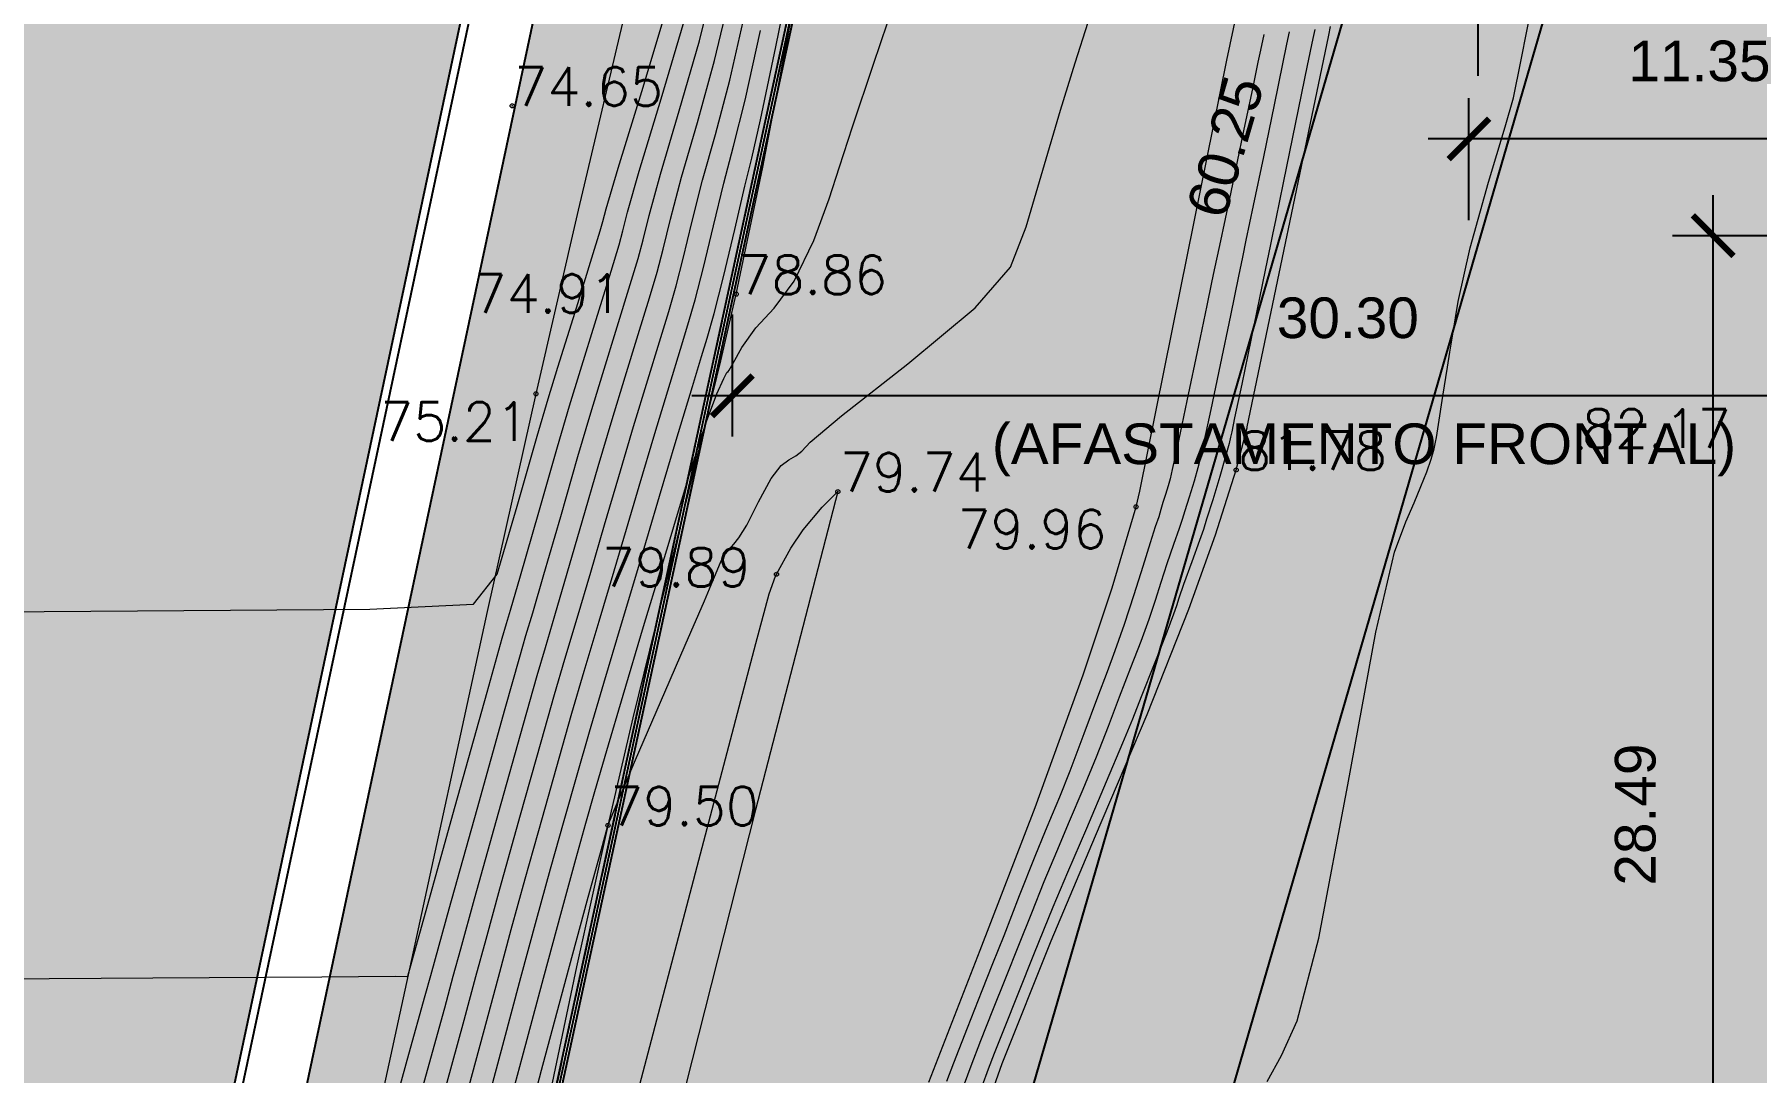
# Model space of a CAD drawing. Header units: inches. Extents: x 1286 to 7442, y -84 to 3420.
# Drawn here: x 1818.59 to 1860.97, y 100.41 to 125.96 of the extents above; entities that cross this region are included whole.
import ezdxf

# ---------------------------------------------------------------- set-up
doc = ezdxf.new("R2010")
doc.units = ezdxf.units.IN
doc.header["$LTSCALE"] = 3
doc.header["$MEASUREMENT"] = 0
doc.linetypes.add('DASHDOT', pattern=[1, 0.5, -0.25, 0, -0.25])
for name, color, linetype in [('ARQ_COTAS', 133, 'Continuous'), ('ARQ_HATCH', 8, 'Continuous'), ('ARQ_LIMITE', 6, 'DASHDOT'), ('ARQ_PONTO', 133, 'Continuous'), ('ARQ_RUA', 250, 'Continuous')]:
    doc.layers.add(name, color=color, linetype=linetype)
doc.layers.add('ARQ_ESQUADRIAS', color=3, linetype='Continuous', lineweight=5)
doc.layers.add('ARQ_TOPOGRAFIA', color=8, linetype='Continuous', lineweight=5)
doc.styles.add('1-500', font='arial.ttf', dxfattribs={"height": 1})
doc.styles.add('ROMAN', font='romans__.ttf', dxfattribs={"height": 0.75})
doc.dimstyles.new('1 - 500', dxfattribs={"dimscale": 2, "dimtxt": 1, "dimasz": 0.5, "dimexe": 0.5, "dimexo": 0.5, "dimgap": 0.7, "dimtad": 1, "dimzin": 4, "dimdsep": 46, "dimtxsty": '1-500', "dimblk": 'ARCHTICK', "dimcen": 0.1, "dimdle": 0.5, "dimclrd": 256, "dimclre": 256, "dimclrt": 256, "dimazin": 0, "dimtfac": 1, "dimtix": 1, "dimtofl": 0, "dimtmove": 2, "dimatfit": 3, "dimldrblk": 'OPEN90', "dimfxl": 1, "dimfxlon": 1, "dimtolj": 1, "dimtzin": 0, "dimlwd": -1, "dimlwe": -1, "dimarcsym": 0})

# ---------------------------------------------------------------- blocks, each defined once
blk = doc.blocks.new('_ArchTick')
at = {"color": 0, "linetype": 'ByBlock', "const_width": 0.15}
blk.add_lwpolyline([(-0.5, -0.5), (0.5, 0.5)], dxfattribs=at)
blk = doc.blocks.new('*D38')
at = {"layer": 'ARQ_COTAS', "transparency": 16777216}
for p, q in [((1841.038, 92.772), (1858.427, 152.541)), ((1860.068, 151.022), (1857.187, 151.86)), ((1843.237, 93.173), (1840.357, 94.011))]:
    blk.add_line(p, q, dxfattribs=at)
at = {"layer": 'Defpoints', "color": 0, "transparency": 16777216}
for p in [(1858.147, 151.581), (1862.689, 150.26), (1845.859, 92.41)]:
    blk.add_point(p, dxfattribs=at)
at = {"layer": 'ARQ_COTAS', "transparency": 16777216}
for p, rotation in [((1858.147, 151.581), 73.77859135637323), ((1841.317, 93.732), 253.7785913563732)]:
    blk.add_blockref('_ArchTick', p, dxfattribs=dict(at, rotation=rotation))
at = {"layer": 'ARQ_COTAS', "transparency": 16777216, "insert": (1847.898, 123.19), "char_height": 1, "attachment_point": 5, "rotation": 73.7786, "style": '1-500'}
blk.add_mtext('\\A1;60.25', dxfattribs=at)
blk = doc.blocks.new('_Open90')
at = {"color": 0, "linetype": 'ByBlock', "lineweight": -2}
for p, q in [((-0.5, 0.5), (0, 0)), ((0, 0), (-1, 0)), ((0, 0), (-0.5, -0.5))]:
    blk.add_line(p, q, dxfattribs=at)
blk = doc.blocks.new('*D39')
at = {"layer": 'ARQ_COTAS', "transparency": 16777216}
for p, q in [((1854.118, 124.936), (1854.118, 127.936)), ((1883.215, 124.936), (1883.215, 127.936)), ((1884.215, 126.936), (1853.118, 126.936))]:
    blk.add_line(p, q, dxfattribs=at)
at = {"layer": 'Defpoints', "color": 0, "transparency": 16777216}
for p in [(1854.118, 126.936), (1854.118, 120.796), (1883.215, 120.796)]:
    blk.add_point(p, dxfattribs=at)
at = {"layer": 'ARQ_COTAS', "transparency": 16777216, "rotation": 180}
blk.add_blockref('_ArchTick', (1854.118, 126.936), dxfattribs=at)
at = {"layer": 'ARQ_COTAS', "transparency": 16777216}
blk.add_blockref('_ArchTick', (1883.215, 126.936), dxfattribs=at)
at = {"layer": 'ARQ_COTAS', "transparency": 16777216, "insert": (1868.666, 128.847), "char_height": 1, "attachment_point": 5, "style": '1-500'}
blk.add_mtext('\\A1;29.10', dxfattribs=at)
blk = doc.blocks.new('*D42')
at = {"layer": 'ARQ_COTAS', "transparency": 16777216}
for p, q in [((1853.888, 121.386), (1853.888, 124.386)), ((1865.239, 121.386), (1865.239, 124.386)), ((1866.239, 123.386), (1852.888, 123.386))]:
    blk.add_line(p, q, dxfattribs=at)
at = {"layer": 'Defpoints', "color": 0, "transparency": 16777216}
for p in [(1853.888, 123.386), (1853.888, 120.007), (1865.239, 120.007)]:
    blk.add_point(p, dxfattribs=at)
at = {"layer": 'ARQ_COTAS', "transparency": 16777216, "rotation": 180}
blk.add_blockref('_ArchTick', (1853.888, 123.386), dxfattribs=at)
at = {"layer": 'ARQ_COTAS', "transparency": 16777216}
blk.add_blockref('_ArchTick', (1865.239, 123.386), dxfattribs=at)
at = {"layer": 'ARQ_COTAS', "transparency": 16777216, "insert": (1859.564, 125.297), "char_height": 1, "attachment_point": 5, "style": '1-500'}
blk.add_mtext('\\A1;11.35', dxfattribs=at)
blk = doc.blocks.new('*D43')
at = {"layer": 'ARQ_COTAS', "transparency": 16777216}
for p, q in [((1859.899, 91.51), (1859.899, 122.002)), ((1861.899, 121.002), (1858.899, 121.002)), ((1861.899, 92.51), (1858.899, 92.51))]:
    blk.add_line(p, q, dxfattribs=at)
at = {"layer": 'Defpoints', "color": 0, "transparency": 16777216}
for p in [(1859.899, 121.002), (1866.146, 121.002), (1864.983, 92.51)]:
    blk.add_point(p, dxfattribs=at)
at = {"layer": 'ARQ_COTAS', "transparency": 16777216}
for p, rotation in [((1859.899, 121.002), 90), ((1859.899, 92.51), 270)]:
    blk.add_blockref('_ArchTick', p, dxfattribs=dict(at, rotation=rotation))
at = {"layer": 'ARQ_COTAS', "transparency": 16777216, "insert": (1857.989, 106.756), "char_height": 1, "attachment_point": 5, "rotation": 90, "style": '1-500'}
blk.add_mtext('\\A1;28.49', dxfattribs=at)
blk = doc.blocks.new('*D82')
at = {"layer": 'ARQ_COTAS', "transparency": 16777216}
for p, q in [((1835.763, 119.065), (1835.763, 116.065)), ((1866.058, 119.065), (1866.058, 116.065)), ((1867.058, 117.065), (1834.763, 117.065))]:
    blk.add_line(p, q, dxfattribs=at)
at = {"layer": 'Defpoints', "color": 0, "transparency": 16777216}
for p in [(1835.763, 120.086), (1866.058, 120.086), (1835.763, 117.065)]:
    blk.add_point(p, dxfattribs=at)
at = {"layer": 'ARQ_COTAS', "transparency": 16777216, "rotation": 180}
blk.add_blockref('_ArchTick', (1835.763, 117.065), dxfattribs=at)
at = {"layer": 'ARQ_COTAS', "transparency": 16777216}
blk.add_blockref('_ArchTick', (1866.058, 117.065), dxfattribs=at)
at = {"layer": 'ARQ_COTAS', "transparency": 16777216, "insert": (1850.91, 118.976), "char_height": 1, "attachment_point": 5, "style": '1-500'}
blk.add_mtext('\\A1;30.30', dxfattribs=at)

msp = doc.modelspace()

# ---------------------------------------------------------------- hatches: boundary and pattern name
at = {"layer": 'ARQ_HATCH', "transparency": 33554559}
h = msp.add_hatch(color=9, dxfattribs=at)
h.dxf.hatch_style = 1
edge = h.paths.add_edge_path()
edge.add_line((1806.504, 11.293), (1791.287, 14.6))
edge.add_line((1791.287, 14.6), (1796.219, 37.297))
edge.add_line((1796.219, 37.297), (1801.852, 63.155))
edge.add_line((1801.852, 63.155), (1809.764, 99.006))
edge.add_line((1809.764, 99.006), (1817.55, 134.379))
edge.add_line((1817.55, 134.379), (1822.677, 158.271))
edge.add_line((1822.677, 158.271), (1826.527, 176.002))
edge.add_line((1826.527, 176.002), (1831.586, 199.688))
edge.add_line((1831.586, 199.688), (1836.786, 223.275))
edge.add_line((1836.786, 223.275), (1840.065, 238.333))
edge.add_line((1840.065, 238.333), (1843.03, 252.125))
edge.add_line((1843.03, 252.125), (1845.037, 261.723))
edge.add_line((1845.037, 261.723), (1857.597, 260.472))
edge.add_line((1857.597, 260.472), (1840.84, 181.521))
edge.add_line((1840.84, 181.521), (1812.17, 46.849))
edge.add_arc((1816.083, 46.016), 4, 167.982, 267.2421)
edge.add_line((1815.89, 42.021), (1822.336, 41.71))
edge.add_line((1822.336, 41.71), (1842.888, 40.109))
edge.add_line((1842.888, 40.109), (1866.465, 39.914))
edge.add_line((1866.465, 39.914), (1866.158, 28.097))
edge.add_arc((1801.742, -6445.566), 6473.984, 89.4298998, 89.7323738)
edge.add_arc((1836.368, -252.101), 280.482, 90.89616, 92.2112)
edge.add_arc((1826.309, 8.433), 19.754, 92.2117, 97.167)
edge.add_arc((1828.171, -6.378), 34.681, 97.1673, 102.1246)
edge.add_arc((1826.384, 1.942), 26.172, 102.1247, 107.8305)
edge.add_arc((1827.748, -2.299), 30.626, 107.8305, 113.5369)
edge.add_arc((1820.807, 13.637), 13.245, 113.5372, 122.2153)
edge.add_arc((1820.855, 13.561), 13.334, 122.2153, 130.9005)
edge.add_arc((1820.51, 13.959), 12.807, 130.9005, 139.761)
edge.add_arc((1819.12, 15.135), 10.987, 139.7613, 148.6181)
edge.add_arc((1829.934, 8.54), 23.653, 148.6185, 154.6538)
edge.add_arc((1821.164, 12.694), 13.949, 154.6539, 160.6883)
edge.add_arc((1842.057, 5.372), 36.089, 160.6883, 164.439)
edge.add_arc((1835.687, 7.146), 29.476, 164.439, 168.1898)
edge.add_arc((1835.687, 7.146), 29.476, 168.1898, 171.912)
at = {"layer": 'ARQ_HATCH', "transparency": 33554534}
h = msp.add_hatch(color=124, dxfattribs=at)
h.dxf.hatch_style = 1
h.paths.add_polyline_path([(1862.415, 243.07), (1855.729, 243.289), (1842.542, 181.158), (1813.872, 46.487, 0.462383), (1815.974, 43.759), (1821.984, 43.469, 0.282847), (1824.976, 45.116), (1820.52, 45.132), (1819.731, 46.113), (1820.579, 50.022), (1821.002, 51.976)])
h = msp.add_hatch(color=124, dxfattribs=at)
h.dxf.hatch_style = 1
h.paths.add_polyline_path([(2009.917, 199.566), (2002.204, 209.665), (1990.773, 216.721), (1944.861, 233.38), (1920.697, 239.925), (1908.644, 241.353), (1862.514, 242.867), (1829.908, 92.41), (1845.859, 92.41), (1862.275, 148.835, -0.330467), (1864.173, 150.276), (1955.428, 151.28), (1955.437, 152.854), (2017.258, 152.854), (2016.956, 95.256), (1955.137, 95.636), (1955.142, 96.512), (1865.998, 97.062, -0.412407), (1865.004, 98.062), (1865.004, 92.51), (2015.225, 92.51, 0.41263), (2019.125, 96.389), (2019.452, 156.871), (2028.982, 160.101), (2029.767, 160.542), (2017.944, 181.551)])
at = {"layer": 'ARQ_HATCH'}
h = msp.add_hatch(dxfattribs=at)
h.set_pattern_fill('HONEY', color=8, scale=2, angle=315)
edge = h.paths.add_edge_path()
edge.add_line((2027.264, 74.93), (2031.411, 91.984))
edge.add_arc((2033.257, 91.535), 1.9, 110.5827, 166.3343, ccw=False)
edge.add_line((2032.589, 93.314), (2037.862, 95.294))
edge.add_line((2037.862, 95.294), (2043.072, 105.921))
edge.add_arc((2044.778, 105.084), 1.9, 116.9291, 153.883, ccw=False)
edge.add_line((2043.918, 106.778), (2053.022, 111.403))
edge.add_line((2053.022, 111.403), (2056.359, 118.186))
edge.add_line((2056.359, 118.186), (2053.504, 119.755))
edge.add_line((2053.504, 119.755), (2054.319, 121.252))
edge.add_line((2054.319, 121.252), (2043.547, 126.331))
edge.add_line((2043.547, 126.331), (2037.445, 128.066))
edge.add_arc((2037.965, 129.894), 1.9, 180.4111, 254.1232, ccw=False)
edge.add_line((2036.065, 129.88), (2035.938, 147.537))
edge.add_line((2035.938, 147.537), (2028.886, 160.068))
edge.add_line((2028.886, 160.068), (2019.552, 156.905))
edge.add_line((2019.552, 156.905), (2019.225, 96.389))
edge.add_arc((2015.225, 96.41), 4, 270, 359.69, ccw=False)
edge.add_line((2015.225, 92.41), (1829.908, 92.41))
edge.add_line((1829.908, 92.41), (1821.139, 51.947))
edge.add_line((1821.139, 51.947), (1820.715, 49.992))
edge.add_line((1820.715, 49.992), (1819.882, 46.148))
edge.add_line((1819.882, 46.148), (1820.587, 45.272))
edge.add_line((1820.587, 45.272), (1825.662, 45.254))
edge.add_line((1825.662, 45.254), (1825.661, 45.114))
edge.add_line((1825.661, 45.114), (1837.918, 45.07))
edge.add_line((1837.918, 45.07), (1837.918, 45.26))
edge.add_line((1837.918, 45.26), (1843.088, 45.242))
edge.add_line((1843.088, 45.242), (1847.116, 49.563))
edge.add_arc((1847.482, 49.222), 0.5, 89.7692, 137.0088, ccw=False)
edge.add_line((1847.484, 49.722), (1868.081, 49.639))
edge.add_arc((1868.079, 49.139), 0.5, 33.184, 89.7692, ccw=False)
edge.add_line((1868.498, 49.413), (1870.973, 45.627))
edge.add_line((1870.973, 45.627), (1900.946, 45.506))
edge.add_line((1900.946, 45.506), (1898.82, 48.738))
edge.add_arc((1899.238, 49.013), 0.5, 89.7692, 213.3425, ccw=False)
edge.add_line((1899.24, 49.513), (1901.824, 49.503))
edge.add_arc((1901.822, 49.003), 0.5, 34.9451, 89.7692, ccw=False)
edge.add_line((1902.231, 49.289), (1904.886, 45.491))
edge.add_line((1904.886, 45.491), (1942.564, 45.339))
edge.add_line((1942.564, 45.339), (1940.438, 48.571))
edge.add_arc((1940.855, 48.846), 0.5, 89.7692, 213.3425, ccw=False)
edge.add_line((1940.857, 49.346), (1943.258, 49.336))
edge.add_arc((1943.256, 48.836), 0.5, 34.9451, 89.7692, ccw=False)
edge.add_line((1943.665, 49.122), (1946.32, 45.324))
edge.add_line((1946.32, 45.324), (1986.562, 45.161))
edge.add_line((1986.562, 45.161), (1983.055, 48.302))
edge.add_arc((1983.388, 48.674), 0.5, 89.7692, 228.1578, ccw=False)
edge.add_line((1983.39, 49.174), (1987.306, 49.159))
edge.add_arc((1987.304, 48.659), 0.5, 48.4606, 89.7692, ccw=False)
edge.add_line((1987.635, 49.033), (1990.329, 46.646))
edge.add_line((1990.329, 46.646), (2013.484, 46.553))
edge.add_line((2013.484, 46.553), (2013.545, 51.582))
edge.add_line((2013.545, 51.582), (2012.45, 52.795))
edge.add_arc((2013.861, 54.068), 1.9, 164.556, 222.0669, ccw=False)
edge.add_line((2012.029, 54.574), (2016.298, 70.026))
edge.add_arc((2018.13, 69.52), 1.9, 110.3274, 164.556, ccw=False)
edge.add_line((2017.47, 71.302), (2027.264, 74.93))
h.paths.add_polyline_path([(1891.928, 70.998), (1891.816, 65.099), (1891.77, 62.699), (1891.659, 56.8), (1864.713, 57.311), (1864.983, 71.509)], flags=16)
h = msp.add_hatch(dxfattribs=at)
h.set_pattern_fill('HONEY', color=8, scale=2, angle=315)
h.paths.add_polyline_path([(2017.116, 128.099), (1956.297, 128.449, -0.414214), (1955.302, 129.455), (1955.36, 139.395), (1955.12, 139.396), (1955.136, 142.266), (1955.376, 142.265), (1955.428, 151.28), (1864.173, 150.276, 0.330467), (1862.275, 148.835), (1845.859, 92.41), (1865.004, 92.41), (1865.004, 98.065), (1865.052, 105.818), (1862.052, 105.837), (1862.084, 110.986), (1865.084, 110.968), (1865.139, 120.008, -0.414214), (1866.146, 121.002), (1883.115, 120.897), (1883.248, 142.376, -0.414214), (1884.254, 143.37), (1920.313, 143.148, -0.414214), (1921.307, 142.141), (1921.174, 120.52), (1944.128, 120.52, -0.416024), (1945.128, 119.514), (1945.07, 110.114), (1946.283, 110.107), (1946.264, 106.967), (1945.05, 106.974), (1944.986, 96.574), (1955.142, 96.512), (1955.204, 106.576), (1954.964, 106.578), (1954.982, 109.447), (1955.222, 109.446), (1955.283, 119.386, -0.414214), (1956.289, 120.38), (2017.108, 120.005)])

# ---------------------------------------------------------------- linework, layer by layer
at = {"layer": 'ARQ_ESQUADRIAS'}
msp.add_lwpolyline([(1862.426, 242.86), (1821.056, 51.965), (1821.085, 51.958), (1862.455, 242.853)], dxfattribs=at)
at = {"layer": 'ARQ_LIMITE'}
msp.add_lwpolyline([(2056.769, 121.36), (2043.891, 127.382), (2037.172, 129.104), (2037.068, 147.977), (2018.123, 181.641), (2010.09, 199.669), (2002.341, 209.816), (1990.861, 216.902), (1967.983, 225.269), (1944.921, 233.571), (1920.735, 240.122), (1908.659, 241.553), (1862.415, 243.07), (1819.128, 43.327), (1856.893, 43.193), (1888.226, 42.531), (2013.662, 42.552), (2013.772, 51.782), (2018.174, 69.445), (2029.092, 73.439), (2033.345, 91.354), (2039.202, 93.554), (2044.83, 104.92), (2054.541, 109.975)], dxfattribs=at)
at = {"layer": 'ARQ_RUA'}
for points in [[(1826.873, 45.109, -0.334107), (1821.9, 41.731), (1815.89, 42.021, -0.462383), (1812.17, 46.849), (1840.84, 181.521), (1857.597, 260.472)], [(1826.661, 45.11, -0.330192), (1821.91, 41.931), (1815.9, 42.221, -0.462383), (1812.366, 46.807), (1841.035, 181.479), (1857.797, 260.452)], [(1824.976, 45.116, -0.282847), (1821.984, 43.469), (1815.974, 43.759, -0.462383), (1813.872, 46.487), (1842.542, 181.158), (1859.339, 260.298)], [(1955.428, 151.28), (1864.173, 150.276, 0.330467), (1862.275, 148.835), (1845.859, 92.41)]]:
    msp.add_lwpolyline(points, format="xyb", dxfattribs=at)
msp.add_lwpolyline([(1862.372, 242.871), (1821.002, 51.976), (1821.139, 51.947), (1862.514, 242.867)], dxfattribs=at)
at = {"layer": 'ARQ_TOPOGRAFIA', "linetype": 'Continuous', "ltscale": 0.4}
for p, q in [((1833.742, 129.15, 74.359), (1831.969, 121.63, 74.89)), ((1847.936, 125.325, 79.875), (1848.645, 128.708, 79.848)), ((1836.512, 122.688, 78.812), (1837.512, 127.912, 78.733)), ((1849.441, 121.129, 81.793), (1850.44, 125.936, 81.804)), ((1850.44, 125.936, 81.804), (1850.486, 126.149, 81.805)), ((1846.795, 119.68, 79.919), (1847.936, 125.325, 79.875)), ((1835.86, 119.564, 78.86), (1836.512, 122.688, 78.812)), ((1831.969, 121.63, 74.89), (1830.93, 117.112, 75.208)), ((1848.436, 116.301, 81.782), (1849.418, 121.014, 81.793)), ((1849.418, 121.014, 81.793), (1849.441, 121.129, 81.793)), ((1835.482, 117.922, 78.941), (1835.86, 119.564, 78.86)), ((1845.792, 114.719, 79.958), (1846.795, 119.68, 79.919)), ((1834.405, 113.535, 79.157), (1835.482, 117.922, 78.941)), ((1830.93, 117.112, 75.208), (1829.733, 111.753, 75.505)), ((1848.162, 115.237, 81.779), (1848.43, 116.275, 81.781)), ((1848.43, 116.275, 81.781), (1848.436, 116.301, 81.782)), ((1847.655, 113.643, 81.784), (1848.162, 115.237, 81.779)), ((1838.36, 114.706, 79.74), (1836.337, 106.876, 79.824)), ((1837.978, 114.326, 79.771), (1838.36, 114.706, 79.74)), ((1845.699, 114.331, 79.961), (1845.792, 114.719, 79.958)), ((1837.509, 113.761, 79.813), (1837.978, 114.326, 79.771)), ((1845.111, 112.335, 79.971), (1845.699, 114.331, 79.961)), ((1837.205, 113.315, 79.844), (1837.509, 113.761, 79.813)), ((1846.995, 111.813, 81.79), (1847.655, 113.643, 81.784)), ((1833.325, 109.137, 79.373), (1834.405, 113.535, 79.157)), ((1836.85, 112.672, 79.886), (1837.205, 113.315, 79.844)), ((1836.669, 112.186, 79.902), (1836.828, 112.627, 79.888)), ((1836.828, 112.627, 79.888), (1836.85, 112.672, 79.886)), ((1844.399, 110.193, 79.982), (1845.111, 112.335, 79.971)), ((1836.342, 110.964, 79.941), (1836.669, 112.186, 79.902)), ((1829.733, 111.753, 75.505), (1827.785, 102.81, 75.999)), ((1845.968, 109.22, 81.799), (1846.995, 111.813, 81.79)), ((1833.289, 99.363, 80.314), (1836.342, 110.964, 79.941)), ((1843.216, 106.932, 79.999), (1844.399, 110.193, 79.982)), ((1832.704, 106.491, 79.503), (1833.325, 109.137, 79.373)), ((1844.704, 106.232, 81.808), (1845.968, 109.22, 81.799)), ((1836.337, 106.876, 79.824), (1834.345, 99.038, 79.908)), ((1841.86, 103.423, 80.018), (1843.216, 106.932, 79.999)), ((1831.934, 103.008, 79.673), (1832.704, 106.491, 79.503)), ((1843.608, 103.654, 81.817), (1844.704, 106.232, 81.808)), ((1840.602, 100.174, 80.035), (1841.86, 103.423, 80.018)), ((1842.406, 100.635, 81.827), (1843.608, 103.654, 81.817)), ((1830.711, 97.189, 79.958), (1831.934, 103.008, 79.673)), ((1827.785, 102.81, 75.999), (1825.85, 93.923, 76.49)), ((1841.994, 99.479, 81.831), (1842.406, 100.635, 81.827))]:
    msp.add_line(p, q, dxfattribs=at)
at = {"layer": 'ARQ_TOPOGRAFIA', "ltscale": 0.4}
for p, q in [((1836.832, 125.65), (1837.314, 127.989)), ((1834.953, 125.797), (1835.316, 127.263)), ((1833.567, 124.662), (1834.201, 126.766)), ((1835.328, 125.312), (1835.695, 126.86)), ((1839.24, 125.227), (1839.752, 126.747)), ((1855.17, 125.287), (1855.517, 127.066)), ((1835.704, 124.827), (1836.074, 126.457)), ((1834.013, 124.371), (1834.577, 126.282)), ((1836.08, 124.342), (1836.453, 126.054)), ((1844.204, 125.258), (1844.524, 126.258)), ((1848.842, 125.958), (1848.758, 125.572)), ((1849.469, 126.017), (1849.404, 125.714)), ((1850.096, 126.077), (1850.049, 125.855)), ((1834.459, 124.079), (1834.953, 125.797)), ((1836.455, 123.858), (1836.832, 125.65)), ((1848.758, 125.572), (1848.696, 125.273)), ((1849.404, 125.714), (1849.304, 125.232)), ((1850.049, 125.855), (1849.912, 125.191)), ((1834.904, 123.788), (1835.328, 125.312)), ((1838.721, 123.683), (1839.24, 125.227)), ((1843.841, 124.095), (1844.204, 125.258)), ((1848.696, 125.273), (1848.57, 124.662)), ((1849.304, 125.232), (1849.098, 124.226)), ((1849.912, 125.191), (1849.625, 123.79)), ((1854.989, 124.399), (1855.17, 125.287)), ((1832.954, 122.664), (1833.567, 124.662)), ((1835.35, 123.497), (1835.704, 124.827)), ((1848.57, 124.662), (1848.345, 123.58)), ((1830.346, 124.198), (1830.346, 124.198)), ((1833.473, 122.59), (1834.013, 124.371)), ((1835.796, 123.205), (1836.08, 124.342)), ((1849.098, 124.226), (1848.832, 122.942)), ((1854.785, 123.678), (1854.989, 124.399)), ((1833.993, 122.515), (1834.459, 124.079)), ((1834.512, 122.441), (1834.904, 123.788)), ((1836.241, 122.914), (1836.455, 123.858)), ((1843.408, 122.619), (1843.841, 124.095)), ((1849.625, 123.79), (1849.319, 122.304)), ((1835.032, 122.367), (1835.35, 123.497)), ((1838.403, 122.698), (1838.721, 123.683)), ((1848.345, 123.58), (1848.028, 122.075)), ((1854.374, 122.324), (1854.785, 123.678)), ((1835.552, 122.292), (1835.796, 123.205)), ((1836.071, 122.218), (1836.241, 122.914)), ((1848.832, 122.942), (1848.582, 121.747)), ((1832.657, 121.667), (1832.954, 122.664)), ((1833.185, 121.583), (1833.473, 122.59)), ((1833.713, 121.498), (1833.993, 122.515)), ((1838.143, 121.908), (1838.403, 122.698)), ((1842.997, 121.217), (1843.408, 122.619)), ((1834.241, 121.413), (1834.512, 122.441)), ((1834.768, 121.329), (1835.032, 122.367)), ((1835.296, 121.244), (1835.552, 122.292)), ((1835.824, 121.159), (1836.071, 122.218)), ((1848.028, 122.075), (1847.749, 120.761)), ((1849.319, 122.304), (1849.136, 121.419)), ((1853.922, 120.704), (1854.374, 122.324)), ((1832.574, 121.353), (1832.657, 121.667)), ((1837.765, 120.883), (1838.143, 121.908)), ((1848.582, 121.747), (1848.402, 120.896)), ((1832.51, 121.121), (1832.574, 121.353)), ((1833.069, 121.125), (1833.185, 121.583)), ((1833.565, 120.898), (1833.713, 121.498)), ((1834.06, 120.671), (1834.241, 121.413)), ((1834.556, 120.444), (1834.768, 121.329)), ((1835.051, 120.217), (1835.296, 121.244)), ((1842.607, 120.226), (1842.997, 121.217)), ((1849.136, 121.419), (1849.055, 121.031)), ((1832.308, 120.462), (1832.51, 121.121)), ((1832.977, 120.782), (1833.069, 121.125)), ((1833.444, 120.443), (1833.565, 120.898)), ((1835.547, 119.99), (1835.824, 121.159)), ((1837.289, 119.882), (1837.765, 120.883)), ((1848.402, 120.896), (1848.314, 120.475)), ((1849.005, 120.789), (1848.875, 120.156)), ((1849.055, 121.031), (1849.005, 120.789)), ((1831.892, 119.121), (1832.308, 120.462)), ((1832.78, 120.132), (1832.977, 120.782)), ((1833.253, 119.801), (1833.444, 120.443)), ((1833.912, 120.104), (1834.06, 120.671)), ((1834.379, 119.765), (1834.556, 120.444)), ((1847.749, 120.761), (1847.623, 120.161)), ((1848.314, 120.475), (1848.217, 120.006)), ((1853.628, 119.38), (1853.922, 120.704)), ((1832.411, 118.939), (1832.78, 120.132)), ((1833.725, 119.471), (1833.912, 120.104)), ((1834.846, 119.427), (1835.051, 120.217)), ((1835.314, 119.088), (1835.547, 119.99)), ((1841.743, 119.231), (1842.607, 120.226)), ((1847.623, 120.161), (1847.559, 119.855)), ((1848.217, 120.006), (1848.019, 119.042)), ((1848.875, 120.156), (1848.595, 118.795)), ((1832.93, 118.757), (1833.253, 119.801)), ((1834.197, 119.141), (1834.379, 119.765)), ((1835.86, 119.564), (1835.86, 119.564)), ((1836.79, 119.217), (1837.289, 119.882)), ((1847.559, 119.855), (1847.443, 119.289)), ((1831.472, 117.77), (1831.892, 119.121)), ((1833.45, 118.575), (1833.725, 119.471)), ((1833.969, 118.393), (1834.197, 119.141)), ((1834.67, 118.81), (1834.846, 119.427)), ((1835.142, 118.48), (1835.314, 119.088)), ((1836.339, 118.738), (1836.79, 119.217)), ((1840.079, 117.85), (1841.743, 119.231)), ((1847.443, 119.289), (1847.236, 118.298)), ((1853.483, 118.532), (1853.628, 119.38)), ((1832.024, 117.691), (1832.411, 118.939)), ((1832.576, 117.611), (1832.93, 118.757)), ((1834.488, 118.211), (1834.67, 118.81)), ((1835.998, 118.253), (1836.339, 118.738)), ((1848.019, 119.042), (1847.767, 117.825)), ((1848.595, 118.795), (1848.298, 117.352)), ((1833.128, 117.532), (1833.45, 118.575)), ((1833.68, 117.452), (1833.969, 118.393)), ((1835.008, 118.029), (1835.142, 118.48)), ((1835.784, 117.865), (1835.998, 118.253)), ((1847.236, 118.298), (1846.949, 116.938)), ((1853.421, 118.138), (1853.483, 118.532)), ((1834.232, 117.373), (1834.488, 118.211)), ((1834.784, 117.293), (1835.008, 118.029)), ((1835.689, 117.696), (1835.784, 117.865)), ((1838.446, 116.572), (1840.079, 117.85)), ((1847.767, 117.825), (1847.537, 116.727)), ((1853.363, 117.766), (1853.421, 118.138)), ((1831.232, 116.988), (1831.472, 117.77)), ((1831.757, 116.817), (1832.024, 117.691)), ((1832.282, 116.647), (1832.576, 117.611)), ((1832.808, 116.478), (1833.128, 117.532)), ((1833.333, 116.308), (1833.68, 117.452)), ((1835.385, 117.114), (1835.554, 117.489)), ((1835.554, 117.489), (1835.632, 117.633)), ((1835.632, 117.633), (1835.66, 117.663)), ((1835.66, 117.663), (1835.689, 117.696)), ((1853.251, 117.057), (1853.363, 117.766)), ((1830.93, 117.112), (1830.93, 117.112)), ((1830.964, 116.067), (1831.232, 116.988)), ((1833.858, 116.139), (1834.232, 117.373)), ((1834.384, 115.969), (1834.784, 117.293)), ((1835.105, 116.362), (1835.385, 117.114)), ((1848.298, 117.352), (1848.125, 116.517)), ((1853.141, 116.353), (1853.251, 117.057)), ((1831.462, 115.809), (1831.757, 116.817)), ((1831.963, 115.566), (1832.282, 116.647)), ((1837.68, 115.923), (1838.446, 116.572)), ((1846.949, 116.938), (1846.699, 115.761)), ((1847.537, 116.727), (1847.376, 115.97)), ((1832.465, 115.323), (1832.808, 116.478)), ((1832.967, 115.08), (1833.333, 116.308)), ((1833.468, 114.837), (1833.858, 116.139)), ((1834.734, 115.21), (1835.105, 116.362)), ((1848.054, 116.179), (1848.024, 116.043)), ((1848.125, 116.517), (1848.054, 116.179)), ((1853.09, 116.034), (1853.141, 116.353)), ((1830.47, 114.348), (1830.964, 116.067)), ((1830.999, 114.201), (1831.462, 115.809)), ((1833.97, 114.593), (1834.384, 115.969)), ((1837.326, 115.588), (1837.471, 115.703)), ((1837.471, 115.703), (1837.68, 115.923)), ((1846.699, 115.761), (1846.591, 115.251)), ((1847.376, 115.97), (1847.307, 115.647)), ((1847.986, 115.892), (1847.902, 115.569)), ((1848.024, 116.043), (1847.986, 115.892)), ((1852.962, 115.505), (1853.032, 115.756)), ((1853.032, 115.756), (1853.069, 115.921)), ((1853.069, 115.921), (1853.09, 116.034)), ((1856.619, 115.78), (1856.619, 115.78)), ((1831.539, 114.096), (1831.963, 115.566)), ((1832.078, 113.991), (1832.465, 115.323)), ((1836.72, 115.028), (1836.964, 115.347)), ((1836.964, 115.347), (1837.155, 115.487)), ((1837.155, 115.487), (1837.326, 115.588)), ((1847.218, 115.293), (1847.125, 114.962)), ((1847.275, 115.512), (1847.218, 115.293)), ((1847.307, 115.647), (1847.275, 115.512)), ((1847.902, 115.569), (1847.764, 115.079)), ((1852.852, 115.191), (1852.962, 115.505)), ((1832.618, 113.886), (1832.967, 115.08)), ((1834.41, 114.147), (1834.734, 115.21)), ((1836.409, 114.454), (1836.72, 115.028)), ((1846.534, 115.018), (1846.485, 114.846)), ((1846.563, 115.131), (1846.534, 115.018)), ((1846.591, 115.251), (1846.563, 115.131)), ((1847.125, 114.962), (1847.004, 114.569)), ((1847.764, 115.079), (1847.586, 114.501)), ((1848.162, 115.237), (1848.162, 115.237)), ((1852.709, 114.83), (1852.852, 115.191)), ((1833.158, 113.781), (1833.468, 114.837)), ((1833.698, 113.677), (1833.97, 114.593)), ((1836.117, 113.882), (1836.409, 114.454)), ((1838.36, 114.706), (1838.36, 114.706)), ((1846.359, 114.433), (1846.31, 114.262)), ((1846.422, 114.637), (1846.359, 114.433)), ((1846.485, 114.846), (1846.422, 114.637)), ((1847.004, 114.569), (1846.897, 114.229)), ((1847.586, 114.501), (1847.435, 114.025)), ((1852.335, 113.964), (1852.54, 114.429)), ((1852.54, 114.429), (1852.709, 114.83)), ((1829.98, 112.67), (1830.47, 114.348)), ((1830.548, 112.632), (1830.999, 114.201)), ((1831.125, 112.663), (1831.539, 114.096)), ((1834.23, 113.546), (1834.41, 114.147)), ((1845.699, 114.331), (1845.699, 114.331)), ((1846.256, 114.083), (1846.172, 113.835)), ((1846.31, 114.262), (1846.256, 114.083)), ((1846.833, 114.019), (1846.758, 113.794)), ((1846.897, 114.229), (1846.833, 114.019)), ((1847.435, 114.025), (1847.355, 113.776)), ((1831.702, 112.694), (1832.078, 113.991)), ((1832.279, 112.724), (1832.618, 113.886)), ((1832.857, 112.755), (1833.158, 113.781)), ((1833.434, 112.786), (1833.698, 113.677)), ((1835.927, 113.566), (1836.117, 113.882)), ((1846.172, 113.835), (1846.043, 113.444)), ((1846.758, 113.794), (1846.62, 113.405)), ((1847.355, 113.776), (1847.259, 113.504)), ((1852.059, 113.218), (1852.335, 113.964)), ((1834.011, 112.817), (1834.23, 113.546)), ((1835.553, 113.121), (1835.595, 113.175)), ((1835.595, 113.175), (1835.685, 113.281)), ((1835.685, 113.281), (1835.8, 113.414)), ((1835.8, 113.414), (1835.927, 113.566)), ((1846.043, 113.444), (1845.863, 112.865)), ((1846.62, 113.405), (1846.455, 112.93)), ((1847.259, 113.504), (1847.068, 112.976)), ((1851.603, 111.244), (1852.059, 113.218)), ((1832.488, 111.518), (1832.857, 112.755)), ((1833.034, 111.45), (1833.434, 112.786)), ((1833.58, 111.382), (1834.011, 112.817)), ((1835.326, 112.606), (1835.431, 112.862)), ((1835.431, 112.862), (1835.492, 113.001)), ((1835.492, 113.001), (1835.53, 113.079)), ((1835.53, 113.079), (1835.553, 113.121)), ((1845.863, 112.865), (1845.643, 112.163)), ((1846.455, 112.93), (1846.307, 112.472)), ((1847.068, 112.976), (1846.867, 112.416)), ((1829.393, 111.936), (1829.98, 112.67)), ((1830.304, 111.791), (1830.548, 112.632)), ((1830.85, 111.723), (1831.125, 112.663)), ((1831.396, 111.655), (1831.702, 112.694)), ((1831.942, 111.587), (1832.279, 112.724)), ((1835.076, 112.016), (1835.326, 112.606)), ((1836.85, 112.672), (1836.85, 112.672)), ((1846.307, 112.472), (1846.167, 112.027)), ((1846.867, 112.416), (1846.751, 112.079)), ((1826.845, 111.814), (1829.393, 111.936)), ((1834.603, 110.926), (1835.076, 112.016)), ((1845.643, 112.163), (1845.403, 111.434)), ((1846.167, 112.027), (1846.012, 111.56)), ((1846.691, 111.892), (1846.62, 111.686)), ((1846.751, 112.079), (1846.691, 111.892)), ((1812.561, 111.714), (1821.127, 111.774)), ((1821.127, 111.774), (1826.845, 111.814)), ((1830.103, 111.099), (1830.207, 111.461)), ((1830.207, 111.461), (1830.304, 111.791)), ((1830.685, 111.167), (1830.85, 111.723)), ((1831.163, 110.872), (1831.396, 111.655)), ((1831.641, 110.578), (1831.942, 111.587)), ((1832.119, 110.284), (1832.488, 111.518)), ((1846.012, 111.56), (1845.816, 111.018)), ((1846.62, 111.686), (1846.453, 111.248)), ((1829.731, 109.772), (1830.103, 111.099)), ((1830.531, 110.637), (1830.685, 111.167)), ((1832.597, 109.989), (1833.034, 111.45)), ((1833.075, 109.695), (1833.58, 111.382)), ((1845.403, 111.434), (1845.179, 110.788)), ((1846.453, 111.248), (1846.143, 110.462)), ((1850.91, 107.489), (1851.603, 111.244)), ((1830.173, 109.365), (1830.531, 110.637)), ((1830.959, 110.176), (1831.163, 110.872)), ((1833.994, 109.524), (1834.603, 110.926)), ((1845.179, 110.788), (1844.987, 110.269)), ((1845.816, 111.018), (1845.565, 110.366)), ((1831.388, 109.715), (1831.641, 110.578)), ((1831.816, 109.254), (1832.119, 110.284)), ((1844.987, 110.269), (1844.752, 109.648)), ((1845.565, 110.366), (1845.287, 109.65)), ((1846.143, 110.462), (1845.822, 109.652)), ((1828.946, 106.963), (1829.731, 109.772)), ((1830.615, 108.957), (1830.959, 110.176)), ((1832.245, 108.792), (1832.597, 109.989)), ((1829.482, 106.893), (1830.173, 109.365)), ((1831.057, 108.55), (1831.388, 109.715)), ((1832.673, 108.331), (1833.075, 109.695)), ((1833.384, 108.107), (1833.994, 109.524)), ((1844.752, 109.648), (1844.413, 108.741)), ((1845.287, 109.65), (1845.01, 108.922)), ((1845.822, 109.652), (1845.607, 109.104)), ((1830.017, 106.822), (1830.615, 108.957)), ((1831.499, 108.142), (1831.816, 109.254)), ((1845.01, 108.922), (1844.717, 108.169)), ((1845.607, 109.104), (1845.368, 108.516)), ((1830.553, 106.752), (1831.057, 108.55)), ((1831.941, 107.735), (1832.245, 108.792)), ((1844.413, 108.741), (1844.067, 107.822)), ((1845.368, 108.516), (1844.966, 107.563)), ((1831.089, 106.682), (1831.499, 108.142)), ((1832.383, 107.327), (1832.673, 108.331)), ((1832.929, 107.041), (1833.384, 108.107)), ((1844.717, 108.169), (1844.391, 107.376)), ((1831.625, 106.612), (1831.941, 107.735)), ((1844.067, 107.822), (1843.816, 107.188)), ((1832.16, 106.542), (1832.383, 107.327)), ((1844.391, 107.376), (1844.056, 106.586)), ((1844.966, 107.563), (1844.475, 106.412)), ((1850.193, 103.715), (1850.91, 107.489)), ((1828.173, 104.193), (1828.946, 106.963)), ((1828.796, 104.438), (1829.482, 106.893)), ((1829.42, 104.683), (1830.017, 106.822)), ((1832.737, 106.586), (1832.929, 107.041)), ((1843.816, 107.188), (1843.636, 106.759)), ((1830.044, 104.928), (1830.553, 106.752)), ((1830.668, 105.173), (1831.089, 106.682)), ((1831.292, 105.418), (1831.625, 106.612)), ((1831.916, 105.663), (1832.16, 106.542)), ((1832.54, 105.907), (1832.681, 106.42)), ((1832.681, 106.42), (1832.704, 106.503)), ((1832.704, 106.503), (1832.737, 106.586)), ((1832.704, 106.491), (1832.704, 106.491)), ((1843.636, 106.759), (1843.463, 106.349)), ((1844.056, 106.586), (1843.737, 105.838)), ((1844.475, 106.412), (1844.012, 105.328)), ((1843.463, 106.349), (1843.209, 105.724)), ((1831.568, 104.4), (1831.916, 105.663)), ((1832.191, 104.636), (1832.54, 105.907)), ((1843.209, 105.724), (1842.826, 104.755)), ((1843.737, 105.838), (1843.43, 105.101)), ((1830.324, 103.928), (1830.668, 105.173)), ((1830.946, 104.164), (1831.292, 105.418)), ((1844.012, 105.328), (1843.652, 104.478)), ((1829.079, 103.456), (1829.42, 104.683)), ((1829.702, 103.692), (1830.044, 104.928)), ((1842.826, 104.755), (1842.441, 103.775)), ((1843.43, 105.101), (1843.122, 104.334)), ((1828.457, 103.219), (1828.796, 104.438)), ((1831.116, 102.733), (1831.568, 104.4)), ((1831.671, 102.72), (1832.191, 104.636)), ((1843.122, 104.334), (1842.808, 103.539)), ((1843.652, 104.478), (1843.418, 103.912)), ((1827.835, 102.983), (1828.173, 104.193)), ((1830.006, 102.759), (1830.324, 103.928)), ((1830.561, 102.746), (1830.946, 104.164)), ((1843.418, 103.912), (1843.175, 103.303)), ((1828.896, 102.784), (1829.079, 103.456)), ((1829.451, 102.771), (1829.702, 103.692)), ((1842.441, 103.775), (1842.168, 103.086)), ((1842.808, 103.539), (1842.486, 102.731)), ((1849.667, 101.682), (1850.193, 103.715)), ((1827.787, 102.81), (1827.835, 102.983)), ((1828.341, 102.797), (1828.457, 103.219)), ((1842.168, 103.086), (1841.903, 102.416)), ((1843.175, 103.303), (1842.804, 102.377)), ((1816.738, 102.706), (1821.506, 102.74)), ((1821.506, 102.74), (1825.664, 102.768)), ((1825.664, 102.768), (1827.465, 102.777)), ((1827.465, 102.777), (1827.752, 102.776)), ((1827.752, 102.776), (1827.771, 102.779)), ((1827.771, 102.779), (1827.779, 102.787)), ((1827.779, 102.787), (1827.783, 102.797)), ((1827.783, 102.797), (1827.785, 102.805)), ((1827.785, 102.805), (1827.786, 102.809)), ((1827.786, 102.809), (1827.787, 102.81)), ((1828.208, 102.308), (1828.341, 102.797)), ((1828.685, 102.001), (1828.896, 102.784)), ((1829.162, 101.695), (1829.451, 102.771)), ((1829.639, 101.388), (1830.006, 102.759)), ((1830.116, 101.082), (1830.561, 102.746)), ((1830.592, 100.775), (1831.116, 102.733)), ((1831.069, 100.469), (1831.671, 102.72)), ((1842.486, 102.731), (1842.169, 101.935)), ((1827.806, 100.86), (1828.208, 102.308)), ((1841.903, 102.416), (1841.542, 101.497)), ((1842.804, 102.377), (1842.434, 101.453)), ((1828.264, 100.47), (1828.685, 102.001)), ((1842.169, 101.935), (1841.874, 101.187)), ((1828.721, 100.08), (1829.162, 101.695)), ((1829.178, 99.689), (1829.639, 101.388)), ((1841.542, 101.497), (1841.208, 100.641)), ((1842.434, 101.453), (1842.206, 100.877)), ((1849.278, 100.827), (1849.667, 101.682)), ((1829.635, 99.299), (1830.116, 101.082)), ((1841.874, 101.187), (1841.633, 100.566)), ((1842.206, 100.877), (1842.059, 100.492)), ((1827.014, 98.03), (1827.806, 100.86)), ((1827.549, 97.91), (1828.264, 100.47)), ((1830.093, 98.909), (1830.592, 100.775)), ((1830.55, 98.519), (1831.069, 100.469)), ((1841.208, 100.641), (1841.034, 100.186)), ((1841.633, 100.566), (1841.469, 100.127)), ((1842.059, 100.492), (1841.905, 100.068)), ((1848.923, 100.186), (1849.278, 100.827))]:
    msp.add_line(p, q, dxfattribs=at)
for centre in [(1830.346, 124.198), (1835.86, 119.564), (1830.93, 117.112), (1856.619, 115.78), (1848.162, 115.237), (1838.36, 114.706), (1845.699, 114.331), (1836.85, 112.672), (1832.704, 106.491)]:
    msp.add_circle(centre, 0.05, dxfattribs=at)
for p in [(1830.346, 124.198), (1835.86, 119.564), (1830.93, 117.112), (1856.619, 115.78), (1848.162, 115.237), (1838.36, 114.706), (1845.699, 114.331), (1836.85, 112.672), (1832.704, 106.491)]:
    msp.add_point(p, dxfattribs=at)

# ---------------------------------------------------------------- texts
at = {"layer": 'ARQ_PONTO', "insert": (1842.151, 116.382), "char_height": 1, "attachment_point": 1, "style": '1-500'}
msp.add_mtext_dynamic_manual_height_columns('(AFASTAMENTO FRONTAL)', width=18.27603, gutter_width=5, heights=[0], dxfattribs=at)
at = {"layer": 'ARQ_TOPOGRAFIA', "style": 'ROMAN'}
for s, p in [('74.65', (1830.396, 124.198)), ('78.86', (1835.91, 119.564)), ('74.91', (1829.393, 119.105)), ('75.21', (1827.096, 115.956)), ('82.17', (1856.669, 115.78)), ('81.78', (1848.212, 115.237)), ('79.74', (1838.41, 114.706)), ('79.96', (1841.302, 113.304)), ('79.89', (1832.551, 112.367)), ('79.50', (1832.754, 106.491))]:
    msp.add_text(s, height=0.95, dxfattribs=at).set_placement(p)

# ---------------------------------------------------------------- dimensions: what is measured, and where the dimension line sits
at = {"layer": 'ARQ_COTAS'}
dim = msp.add_aligned_dim(p1=(1845.859, 92.41), p2=(1862.689, 150.26), distance=4.731, dimstyle='1 - 500', dxfattribs=at)
dim.commit()
dim.dimension.update_dxf_attribs({"geometry": '*D38', "text_midpoint": (1847.898, 123.19)})
for base, p1, p2, picture, middle in [((1854.118, 126.936), (1883.215, 120.796), (1854.118, 120.796), '*D39', (1868.666, 128.847)), ((1853.888, 123.386), (1865.239, 120.007), (1853.888, 120.007), '*D42', (1859.564, 125.297)), ((1835.7626, 117.0653), (1866.0579, 120.0861), (1835.7626, 120.0861), '*D82', (1850.9102, 118.9762))]:
    dim = msp.add_linear_dim(base=base, p1=p1, p2=p2, dimstyle='1 - 500', dxfattribs=at)
    dim.commit()
    dim.dimension.update_dxf_attribs({"geometry": picture, "text_midpoint": middle})
dim = msp.add_linear_dim(base=(1859.899, 121.002), p1=(1864.983, 92.51), p2=(1866.146, 121.002), angle=90, dimstyle='1 - 500', dxfattribs=at)
dim.commit()
dim.dimension.update_dxf_attribs({"geometry": '*D43', "text_midpoint": (1857.989, 106.756)})

doc.saveas('drawing.dxf')
